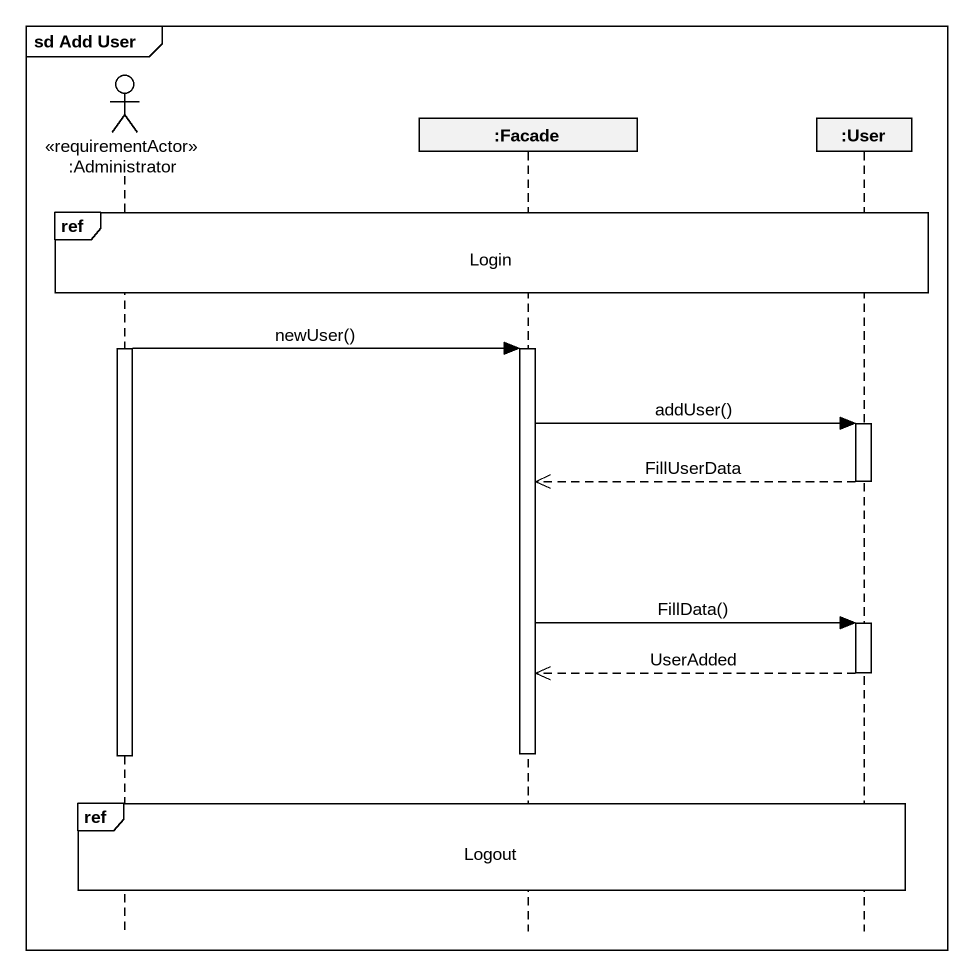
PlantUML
@startuml
mainframe sd Add User
hide footbox
actor ":Administrator" as Administrator <<requirementActor>>
participant ":Facade" as Facade
participant ":User" as User

ref over Administrator, Facade, User : Login
activate Administrator
Administrator -> Facade : newUser()
activate Facade
Facade -> User : addUser()
activate User
User -->> Facade : FillUserData
deactivate User
Facade -> User : FillData()
activate User
User -->> Facade : UserAdded
deactivate User
deactivate Facade
deactivate Administrator
ref over Administrator, Facade, User : Logout
@enduml
